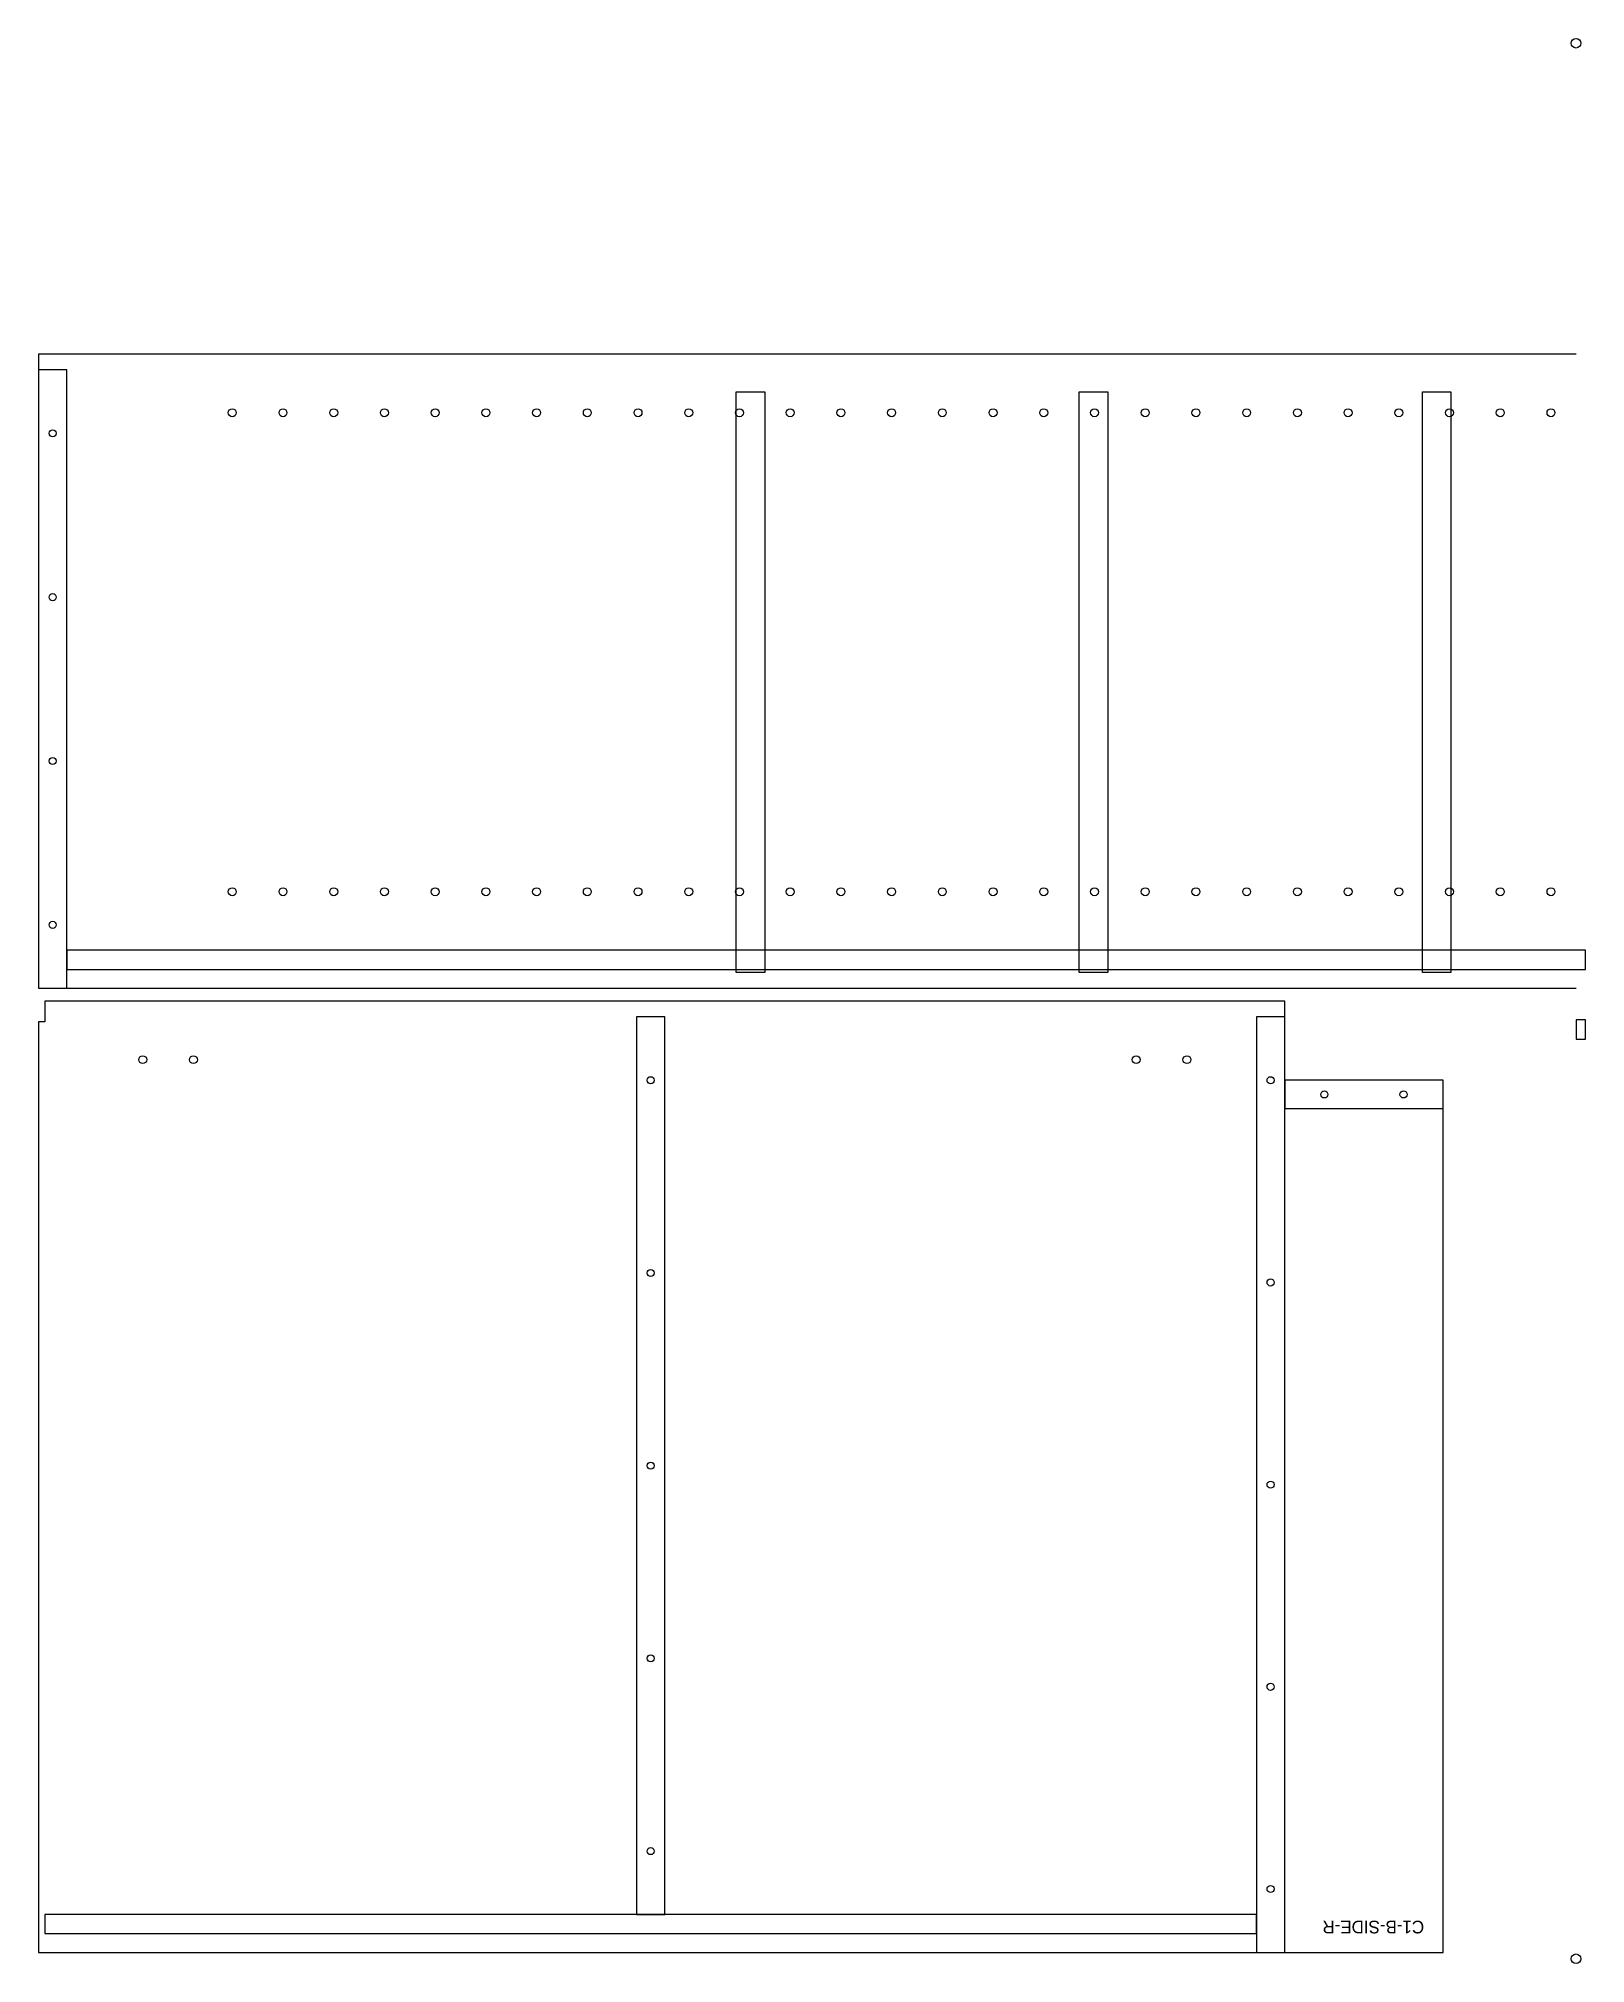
# Model space of a CAD drawing. Header units: millimetres. Extents: x 10 to 986, y 3 to 1217.
import ezdxf

# ---------------------------------------------------------------- set-up
doc = ezdxf.new("R2010")
doc.units = ezdxf.units.MM
for name, color, linetype in [('DRILL_4.5_THRU', 5, 'CONTINUOUS'), ('DRILL_5_D12', 5, 'CONTINUOUS'), ('LABEL', 8, 'CONTINUOUS'), ('OUTLINE', 7, 'CONTINUOUS'), ('OUTLINE_OPEN', 7, 'CONTINUOUS'), ('POCKET_D6', 3, 'CONTINUOUS'), ('POCKET_D6_FLIP', 3, 'CONTINUOUS'), ('TILE_REG', 6, 'CONTINUOUS'), ('TILE_REG_FLIP', 6, 'CONTINUOUS')]:
    doc.layers.add(name, color=color, linetype=linetype)

msp = doc.modelspace()

# ---------------------------------------------------------------- linework, layer by layer
at = {"layer": 'DRILL_4.5_THRU'}
for centre in [(18.9, 968), (18.9, 864.667), (18.9, 761.333), (18.9, 658), (396.2, 560), (787.3, 560), (821.2, 551.1), (871.2, 551.1), (396.2, 438.475), (787.3, 432.5), (396.2, 316.95), (787.3, 305), (396.2, 195.425), (787.3, 177.5), (396.2, 73.9), (787.3, 50)]:
    msp.add_circle(centre, 2.25, dxfattribs=at)
at = {"layer": 'DRILL_5_D12'}
for centre in [(132.2, 981), (164.2, 981), (196.2, 981), (228.2, 981), (260.2, 981), (292.2, 981), (324.2, 981), (356.2, 981), (388.2, 981), (420.2, 981), (452.2, 981), (484.2, 981), (516.2, 981), (548.2, 981), (580.2, 981), (612.2, 981), (644.2, 981), (676.2, 981), (708.2, 981), (740.2, 981), (772.2, 981), (804.2, 981), (836.2, 981), (868.2, 981), (900.2, 981), (932.2, 981), (964.2, 981), (132.2, 678.9), (164.2, 678.9), (196.2, 678.9), (228.2, 678.9), (260.2, 678.9), (292.2, 678.9), (324.2, 678.9), (356.2, 678.9), (388.2, 678.9), (420.2, 678.9), (452.2, 678.9), (484.2, 678.9), (516.2, 678.9), (548.2, 678.9), (580.2, 678.9), (612.2, 678.9), (644.2, 678.9), (676.2, 678.9), (708.2, 678.9), (740.2, 678.9), (772.2, 678.9), (804.2, 678.9), (836.2, 678.9), (868.2, 678.9), (900.2, 678.9), (932.2, 678.9), (964.2, 678.9), (75.7, 573), (107.7, 573), (702.5, 573), (734.5, 573)]:
    msp.add_circle(centre, 2.5, dxfattribs=at)
at = {"layer": 'OUTLINE'}
msp.add_lwpolyline([(896.2, 10), (896.2, 560), (796.2, 560), (796.2, 610), (14, 610), (14, 596.85), (10, 596.85), (10, 10)], close=True, dxfattribs=at)
at = {"layer": 'OUTLINE_OPEN'}
msp.add_lwpolyline([(980, 1018), (10, 1018), (10, 618), (980, 618)], dxfattribs=at)
at = {"layer": 'POCKET_D6'}
for points in [[(27.875, 618), (27.875, 1008), (9.925, 1008), (9.925, 618)], [(986, 629.925), (986, 641.975), (27.8, 641.975), (27.8, 629.925)], [(405.175, 33.9), (405.175, 600), (387.225, 600), (387.225, 33.9)], [(796.275, 10), (796.275, 600), (778.325, 600), (778.325, 10)], [(980, 586.025), (986, 586.025), (986, 598.075), (980, 598.075)], [(896.2, 542.125), (896.2, 560.075), (796.2, 560.075), (796.2, 542.125)], [(778.4, 21.925), (778.4, 33.975), (14, 33.975), (14, 21.925)]]:
    msp.add_lwpolyline(points, close=True, dxfattribs=at)
at = {"layer": 'POCKET_D6_FLIP'}
for points in [[(450.165, 628), (450.165, 994.1), (468.115, 994.1), (468.115, 628)], [(666.605, 628), (666.605, 994.1), (684.555, 994.1), (684.555, 628)], [(883.045, 628), (883.045, 994.1), (900.995, 994.1), (900.995, 628)]]:
    msp.add_lwpolyline(points, close=True, dxfattribs=at)
at = {"layer": 'TILE_REG'}
for centre in [(980, 1214), (980, 6)]:
    msp.add_circle(centre, 3, dxfattribs=at)
at = {"layer": 'TILE_REG_FLIP'}
for centre in [(980, 1214), (980, 6)]:
    msp.add_circle(centre, 3, dxfattribs=at)

# ---------------------------------------------------------------- texts
at = {"layer": 'LABEL'}
msp.add_text('C1-B-SIDE-R', height=8, rotation=180, dxfattribs=at).set_placement((884.2, 30))

doc.saveas('drawing.dxf')
